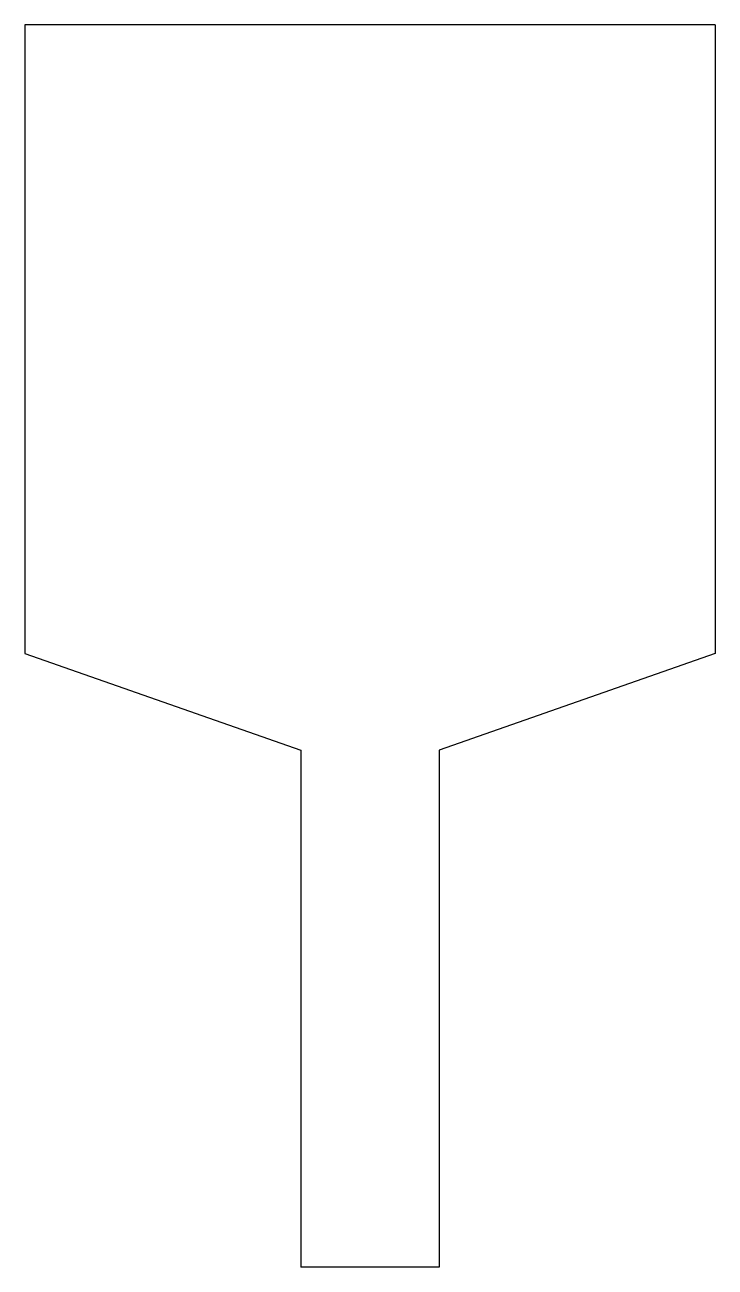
# Model space of a CAD drawing. Header units: millimetres. Extents: x 65 to 165, y 47 to 227.
import ezdxf

# ---------------------------------------------------------------- set-up
doc = ezdxf.new("R2010")
doc.units = ezdxf.units.MM

msp = doc.modelspace()

# ---------------------------------------------------------------- linework, layer by layer
at = {"extrusion": (0, 1, 0), "elevation": 226.9437677353799}
for points in [[(-164.70604297974, 10), (-164.70604297974, 5, 0.4142135623730949), (-159.70604297974, 0), (-69.70604297974, 0, 0.414213562373095), (-64.70604297974, 5), (-64.70604297974, 10)], [(-164.70604297974, 10), (-164.70604297974, 5, 0.3178961460712599)]]:
    msp.add_lwpolyline(points, format="xyb", dxfattribs=at)
for points in [[(64.70604297974, 226.9437677353799, 10), (64.70604297973999, 135.8536316280534, 10), (104.70604297974, 121.860746645824, 1.224646799147353e-15), (104.70604297974, 46.94376773537985, 1.224646799147353e-15)], [(164.7060429797399, 226.9437677353799, 10), (164.70604297974, 135.8536316280535, 10), (124.70604297974, 121.860746645824, 1.224646799147353e-15), (124.70604297974, 46.94376773537985, 1.224646799147353e-15)], [(164.70604297974, 226.9437677353799, 10), (164.70604297974, 226.9437677353799, 5)]]:
    msp.add_polyline3d(points)
at = {"extrusion": (0, -1, 0)}
msp.add_arc((114.70604297974, 0, -46.94376773537985), 10, 0, 180, dxfattribs=at)

doc.saveas('drawing.dxf')
